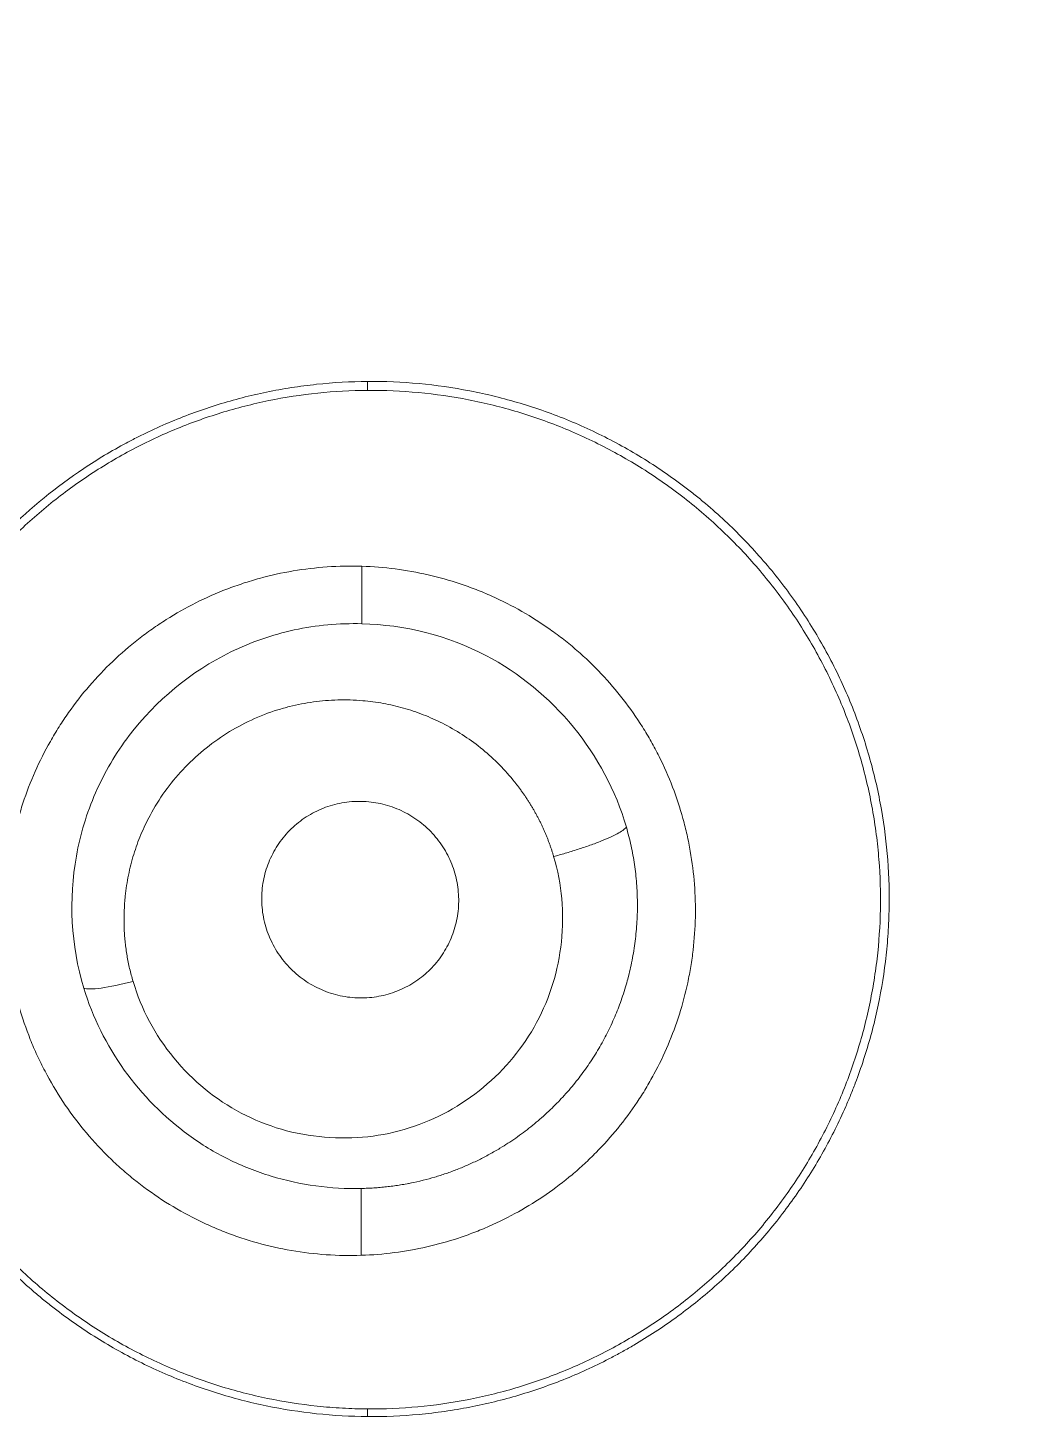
# Model space of a CAD drawing. Extents: x 541 to 1062, y 0 to 382.
# Drawn here: x 870.84 to 875.48, y 246.89 to 253.32 of the extents above; entities that cross this region are included whole.
import ezdxf

# ---------------------------------------------------------------- set-up
doc = ezdxf.new("R2010")
doc.units = 0
doc.header["$LTSCALE"] = 10
doc.header["$MEASUREMENT"] = 0
doc.layers.add('1', color=7, linetype='CONTINUOUS')

msp = doc.modelspace()

# ---------------------------------------------------------------- linework, layer by layer
at = {"layer": '1', "color": 7, "linetype": 'Continuous', "lineweight": 13}
for p, q in [((872.4102, 251.6891), (872.4102, 251.648)), ((872.3836, 250.5734), (872.3839, 250.8369)), ((872.3809, 247.9665), (872.3806, 247.6592)), ((872.4102, 246.9156), (872.4102, 246.9507))]:
    msp.add_line(p, q, dxfattribs=at)
at = {"layer": '1', "color": 7, "linetype": 'Continuous', "lineweight": 18}
for radius, start, end in [(45.3527, 90, 267.62063), (41.2, 90, 267.35228), (41.78, 102.53337, 267.39118)]:
    msp.add_arc((895.7003, 276.0745), radius, start, end, dxfattribs=at)
at = {"layer": '1', "color": 7, "linetype": 'Continuous', "lineweight": 13}
for radius, start, end in [(26.1892, 90, 270), (25.8133, 180, 270), (24.8272, 180, 0)]:
    msp.add_arc((895.7003, 276.0745), radius, start, end, dxfattribs=at)
msp.add_ellipse((871.3835, 248.9825), major_axis=(0.2877, 0.0852), ratio=0.145294, start_param=3.31824, end_param=4.480331, dxfattribs=at)
at = {"layer": '1', "color": 7, "linetype": 'Continuous', "lineweight": 18}
msp.add_rational_spline([(895.7003, 321.9703), (847.6625, 321.9703), (829.2792, 277.5891), (863.2471, 243.6212)], [1, 0.588455621577, 0.588455621577, 1], degree=3, dxfattribs=at)
at = {"layer": '1', "color": 7, "linetype": 'Continuous', "lineweight": 13}
for points, knots in [([(893.8033, 233.7519), (891.6652, 233.8478), (889.5344, 234.1058), (884.7157, 235.0643), (882.0496, 235.8731), (876.9261, 237.9953), (874.4689, 239.3086), (869.858, 242.3896), (867.7042, 244.1571), (863.7829, 248.0784), (862.0154, 250.2322), (858.9344, 254.8431), (857.6211, 257.3003), (855.4989, 262.4238), (854.6901, 265.0899), (853.6082, 270.529), (853.3351, 273.3017), (853.3351, 276.0745)], [0, 0, 0, 0, 0.099316, 0.099316, 0.227986, 0.227986, 0.356655, 0.356655, 0.485324, 0.485324, 0.613993, 0.613993, 0.742662, 0.742662, 0.871331, 0.871331, 1, 1, 1, 1]), ([(893.7905, 248.7449), (893.542, 248.7603), (893.2937, 248.7784), (892.7978, 248.8219), (892.5502, 248.8473), (891.8088, 248.9368), (891.3164, 249.0134), (890.3366, 249.1944), (889.8492, 249.299), (888.8803, 249.5323), (888.399, 249.6609), (887.4439, 249.9439), (886.9702, 250.0984), (886.032, 250.4332), (885.5675, 250.6137), (884.19, 251.1928), (883.2927, 251.6293), (881.9865, 252.3553), (881.5578, 252.6091), (880.7147, 253.1397), (880.3005, 253.4166), (879.4877, 253.9924), (879.0891, 254.2914), (878.3085, 254.9103), (877.9264, 255.2301), (877.1799, 255.8899), (876.8154, 256.2297), (876.2834, 256.7542), (876.1086, 256.9316), (875.7643, 257.2914), (875.5949, 257.4739), (875.2619, 257.8442), (875.0982, 258.0319), (874.7763, 258.4119), (874.6181, 258.6042), (874.3068, 258.993), (874.1536, 259.1892), (873.849, 259.5832), (873.6977, 259.781), (873.547, 259.9792)], [0, 0, 0, 0, 0.03125, 0.03125, 0.0625, 0.0625, 0.125, 0.125, 0.1875, 0.1875, 0.25, 0.25, 0.3125, 0.3125, 0.375, 0.375, 0.5, 0.5, 0.5625, 0.5625, 0.625, 0.625, 0.6875, 0.6875, 0.75, 0.75, 0.8125, 0.8125, 0.84375, 0.84375, 0.875, 0.875, 0.90625, 0.90625, 0.9375, 0.9375, 0.96875, 0.96875, 1, 1, 1, 1]), ([(872.3836, 250.5718), (872.2786, 250.5745), (872.1737, 250.5649), (872.0213, 250.5321), (871.9713, 250.518), (871.8737, 250.484), (871.636, 250.3844), (871.3944, 250.1846), (871.2521, 249.9728), (871.2004, 249.8848), (871.1771, 249.8392), (871.1159, 249.699), (871.0269, 249.4045), (871.0424, 249.09), (871.1025, 248.8913)], [0, 0, 0, 0, 0.125, 0.125, 0.1875, 0.1875, 0.25, 0.5, 0.5625, 0.5625, 0.625, 0.625, 0.75, 1, 1, 1, 1]), ([(873.6026, 249.6339), (873.5051, 249.9706), (873.2648, 250.2638), (872.7783, 250.518), (872.5808, 250.5667), (872.3836, 250.5718)], [0, 0, 0, 0, 0.636699, 0.636699, 1, 1, 1, 1]), ([(873.2675, 249.4984), (873.2846, 249.5028), (873.3026, 249.5078), (873.3397, 249.5186), (873.3588, 249.5245), (873.397, 249.5368), (873.4161, 249.5433), (873.4531, 249.5566), (873.4709, 249.5634), (873.5038, 249.5767), (873.519, 249.5833), (873.5459, 249.5958), (873.5576, 249.6018), (873.577, 249.6127), (873.5847, 249.6177), (873.5964, 249.6266), (873.6003, 249.6305), (873.6026, 249.6339)], [0, 0, 0, 0, 0.125, 0.125, 0.25, 0.25, 0.375, 0.375, 0.5, 0.5, 0.625, 0.625, 0.75, 0.75, 0.875, 0.875, 1, 1, 1, 1]), ([(871.1025, 248.8913), (871.184, 248.6217), (871.379, 248.3496), (871.6448, 248.1723), (871.7055, 248.1354), (871.7367, 248.1182), (871.8322, 248.0708), (872.0302, 247.9927), (872.2414, 247.9644), (872.3809, 247.9675)], [0, 0, 0, 0, 0.5, 0.5625, 0.5625, 0.625, 0.625, 0.75, 1, 1, 1, 1])]:
    msp.add_open_spline(points, degree=3, knots=knots, dxfattribs=at)
at = {"layer": '1', "color": 7, "linetype": 'Continuous', "lineweight": 18}
for points, knots in [([(873.547, 259.9792), (874.1777, 259.23), (874.7784, 258.4468), (876.1272, 257.0103), (876.8447, 256.3331), (879.0959, 254.4122), (880.7366, 253.2881), (885.9579, 250.4843), (889.862, 249.366), (893.8307, 249.118)], [0, 0, 0, 0, 0.125, 0.125, 0.25, 0.25, 0.5, 0.5, 1, 1, 1, 1]), ([(873.547, 259.9792), (873.558, 259.9678), (873.5802, 259.945), (873.6135, 259.9102), (873.6473, 259.8747), (873.6814, 259.8385), (873.716, 259.8015), (873.7509, 259.7638), (873.7862, 259.7254), (873.8219, 259.6863), (873.858, 259.6464), (873.8945, 259.6058), (873.9314, 259.5645), (873.9687, 259.5224), (874.0063, 259.4796), (874.0629, 259.4149), (874.1438, 259.3212), (874.2545, 259.1916), (874.3824, 259.0405), (874.5079, 258.8913), (874.6222, 258.7553), (874.7165, 258.6437), (874.801, 258.5441), (874.8756, 258.4566), (874.9404, 258.3811), (875.0156, 258.2944), (875.1034, 258.1946), (875.2062, 258.0798), (875.3056, 257.9712), (875.4016, 257.8686), (875.4842, 257.7826), (875.5545, 257.7108), (875.6134, 257.6509), (875.6728, 257.591), (875.7327, 257.5311), (875.793, 257.4712), (875.8538, 257.4112), (875.9151, 257.3512), (875.9769, 257.2912), (876.0391, 257.2312), (876.1017, 257.1712), (876.1648, 257.1112), (876.2284, 257.0511), (876.2925, 256.9911), (876.357, 256.931), (876.422, 256.8709), (876.4875, 256.8108), (876.5534, 256.7506), (876.6198, 256.6905), (876.6867, 256.6303), (876.754, 256.5702), (876.8218, 256.51), (876.8901, 256.4498), (876.9588, 256.3896), (877.028, 256.3294), (877.0976, 256.2691), (877.1678, 256.2089), (877.2384, 256.1486), (877.3094, 256.0884), (877.381, 256.0281), (877.453, 255.9678), (877.5254, 255.9075), (877.5984, 255.8472), (877.7746, 255.7024), (878.0559, 255.4759), (878.4456, 255.1731), (878.8397, 254.8777), (879.2382, 254.5897), (879.6409, 254.3091), (880.048, 254.036), (880.4593, 253.7703), (880.8749, 253.5121), (881.2948, 253.2613), (881.7189, 253.018), (882.1472, 252.7822), (882.8679, 252.4017), (883.8955, 251.9046), (885.2495, 251.3359), (886.6348, 250.8384), (887.63, 250.5391), (888.2142, 250.3816), (888.3778, 250.3386), (888.5414, 250.2965), (888.7052, 250.2555), (888.8692, 250.2155), (889.0333, 250.1765), (889.1975, 250.1384), (889.3619, 250.1014), (889.5264, 250.0654), (889.691, 250.0304), (889.8558, 249.9964), (890.0208, 249.9634), (890.1858, 249.9314), (890.351, 249.9005), (890.5163, 249.8705), (890.6818, 249.8415), (890.8474, 249.8135), (891.0131, 249.7866), (891.179, 249.7606), (891.3449, 249.7357), (891.5111, 249.7117), (891.6773, 249.6888), (891.8437, 249.6669), (892.0102, 249.6459), (892.1768, 249.626), (892.3436, 249.6071), (892.5104, 249.5892), (892.6774, 249.5723), (892.8446, 249.5564), (893.0118, 249.5416), (893.1792, 249.5277), (893.3467, 249.5148), (893.5143, 249.503), (893.682, 249.4921), (893.7939, 249.4857), (893.8499, 249.4825)], [0, 0, 0, 0, 0.002014, 0.004061, 0.006142, 0.008257, 0.010406, 0.012589, 0.014805, 0.017056, 0.019341, 0.02166, 0.024013, 0.026401, 0.028822, 0.031278, 0.037352, 0.044592, 0.052996, 0.062567, 0.069432, 0.075637, 0.081181, 0.086066, 0.090291, 0.093855, 0.100687, 0.10723, 0.113483, 0.119448, 0.125125, 0.128679, 0.132248, 0.135831, 0.139428, 0.14304, 0.146667, 0.150308, 0.153964, 0.157634, 0.16132, 0.16502, 0.168734, 0.172464, 0.176209, 0.179968, 0.183743, 0.187532, 0.191337, 0.195156, 0.198991, 0.202841, 0.206706, 0.210587, 0.214483, 0.218394, 0.22232, 0.226262, 0.230219, 0.234192, 0.23818, 0.242184, 0.246203, 0.250238, 0.271247, 0.292206, 0.313121, 0.333997, 0.354841, 0.375656, 0.39645, 0.417227, 0.437993, 0.458754, 0.479515, 0.500282, 0.562584, 0.624875, 0.687306, 0.75003, 0.757216, 0.764397, 0.771573, 0.778744, 0.785911, 0.793074, 0.800233, 0.807389, 0.81454, 0.821689, 0.828834, 0.835977, 0.843117, 0.850254, 0.85739, 0.864523, 0.871655, 0.878786, 0.885915, 0.893043, 0.900171, 0.907297, 0.914424, 0.92155, 0.928677, 0.935804, 0.942931, 0.95006, 0.957189, 0.96432, 0.971452, 0.978586, 0.985722, 0.99286, 1, 1, 1, 1]), ([(893.804, 235.3859), (893.7695, 235.3877), (893.7002, 235.3913), (893.596, 235.3971), (893.4913, 235.4031), (893.3862, 235.4094), (893.2805, 235.4161), (893.1743, 235.423), (893.0677, 235.4303), (892.9605, 235.4379), (892.8529, 235.4458), (892.7447, 235.454), (892.6361, 235.4626), (892.527, 235.4715), (892.4173, 235.4807), (892.3072, 235.4903), (892.1966, 235.5002), (892.0855, 235.5104), (891.974, 235.5211), (891.8619, 235.532), (891.7494, 235.5434), (891.6363, 235.5551), (891.5228, 235.5672), (891.4089, 235.5796), (891.2944, 235.5924), (891.1795, 235.6057), (891.0641, 235.6193), (890.9482, 235.6332), (890.8318, 235.6476), (890.715, 235.6624), (890.5977, 235.6776), (890.4799, 235.6932), (890.3617, 235.7092), (890.243, 235.7257), (890.1239, 235.7425), (890.0042, 235.7598), (889.8842, 235.7775), (889.7636, 235.7957), (889.6427, 235.8143), (889.5212, 235.8333), (889.3993, 235.8528), (889.277, 235.8727), (889.1542, 235.8931), (889.031, 235.914), (888.9073, 235.9353), (888.7832, 235.9571), (888.6586, 235.9794), (888.5336, 236.0021), (888.4082, 236.0253), (888.2823, 236.0491), (888.156, 236.0733), (888.0293, 236.098), (887.9021, 236.1232), (887.7746, 236.149), (887.6466, 236.1752), (887.5181, 236.202), (887.3893, 236.2292), (887.26, 236.257), (887.1304, 236.2854), (887.0003, 236.3142), (886.8698, 236.3436), (886.7389, 236.3736), (886.6076, 236.4041), (886.4759, 236.4352), (886.3439, 236.4668), (886.2114, 236.499), (886.0785, 236.5317), (885.9452, 236.565), (885.8116, 236.5989), (885.6776, 236.6334), (885.5431, 236.6685), (885.4083, 236.7041), (885.2732, 236.7404), (885.1376, 236.7772), (885.0017, 236.8147), (884.8655, 236.8528), (884.7288, 236.8915), (884.5918, 236.9308), (884.4545, 236.9707), (884.3168, 237.0112), (884.1787, 237.0524), (884.0403, 237.0943), (883.9016, 237.1367), (883.7625, 237.1799), (883.6231, 237.2236), (883.4833, 237.2681), (883.3433, 237.3132), (883.2028, 237.3589), (883.0621, 237.4054), (882.9211, 237.4525), (882.7797, 237.5003), (882.6381, 237.5487), (882.4961, 237.5979), (882.3538, 237.6478), (882.2112, 237.6983), (882.0683, 237.7496), (881.9252, 237.8016), (881.7817, 237.8543), (881.638, 237.9077), (881.494, 237.9618), (881.3497, 238.0167), (881.2051, 238.0723), (881.0603, 238.1286), (880.9152, 238.1857), (880.7699, 238.2435), (880.6243, 238.3021), (880.4784, 238.3614), (880.3323, 238.4215), (880.186, 238.4823), (880.0394, 238.544), (879.8926, 238.6064), (879.7456, 238.6696), (879.5983, 238.7335), (879.4509, 238.7983), (879.3032, 238.8638), (879.1553, 238.9302), (879.0072, 238.9973), (878.859, 239.0653), (878.7105, 239.134), (878.5618, 239.2036), (878.413, 239.274), (878.2639, 239.3452), (878.1148, 239.4173), (877.9654, 239.4902), (877.8159, 239.5639), (877.6662, 239.6385), (877.5164, 239.7139), (877.3664, 239.7902), (877.2163, 239.8673), (877.066, 239.9453), (876.9157, 240.0242), (876.7652, 240.1039), (876.6145, 240.1845), (876.3419, 240.3318), (875.918, 240.5662), (875.3164, 240.9118), (874.6302, 241.3231), (873.8631, 241.8053), (873.0193, 242.3642), (872.1038, 243.006), (871.1222, 243.7374), (870.0814, 244.5652), (869.2373, 245.2851), (868.61, 245.8473), (868.2207, 246.2058), (867.8599, 246.5465), (867.5268, 246.8684), (867.2208, 247.1708), (866.9411, 247.4529), (866.687, 247.7139), (866.4579, 247.9533), (866.2533, 248.1704), (866.0725, 248.3647), (865.9153, 248.5358), (865.8002, 248.6624), (865.7162, 248.755), (865.653, 248.8246), (865.5812, 248.9036), (865.5011, 248.9919), (865.4126, 249.0898), (865.316, 249.1973), (865.2112, 249.3144), (865.0983, 249.4413), (864.9776, 249.578), (864.8491, 249.7248), (864.713, 249.8817), (864.5694, 250.0488), (864.4185, 250.2262), (864.2847, 250.3852), (864.1711, 250.5218), (864.0806, 250.6322), (863.9921, 250.7414), (863.9056, 250.8496), (863.8211, 250.9566), (863.7385, 251.0626), (863.6579, 251.1674), (863.5792, 251.271), (863.5025, 251.3735), (863.4277, 251.4748), (863.3548, 251.5748), (863.2838, 251.6737), (863.2146, 251.7713), (863.1474, 251.8677), (863.082, 251.9628), (863.0185, 252.0567), (862.9567, 252.1493), (862.9165, 252.2108), (862.8966, 252.2412)], [0, 0, 0, 0, 0.002851, 0.005716, 0.008595, 0.011488, 0.014396, 0.017317, 0.020253, 0.023203, 0.026167, 0.029146, 0.032139, 0.035145, 0.038166, 0.041202, 0.044251, 0.047315, 0.050392, 0.053484, 0.056591, 0.059711, 0.062845, 0.065994, 0.069157, 0.072334, 0.075525, 0.078731, 0.081951, 0.085184, 0.088432, 0.091695, 0.094971, 0.098261, 0.101566, 0.104885, 0.108218, 0.111565, 0.114927, 0.118302, 0.121692, 0.125096, 0.128514, 0.131947, 0.135393, 0.138854, 0.142329, 0.145818, 0.149321, 0.152838, 0.15637, 0.159915, 0.163475, 0.167049, 0.170637, 0.17424, 0.177856, 0.181487, 0.185132, 0.188791, 0.192464, 0.196151, 0.199853, 0.203568, 0.207298, 0.211042, 0.2148, 0.218573, 0.222359, 0.22616, 0.229975, 0.233803, 0.237647, 0.241504, 0.245375, 0.249261, 0.25316, 0.257074, 0.261002, 0.264944, 0.268901, 0.272871, 0.276856, 0.280855, 0.284867, 0.288894, 0.292936, 0.296991, 0.30106, 0.305144, 0.309242, 0.313354, 0.31748, 0.32162, 0.325774, 0.329943, 0.334125, 0.338322, 0.342533, 0.346758, 0.350997, 0.35525, 0.359518, 0.363799, 0.368095, 0.372405, 0.376729, 0.381067, 0.385419, 0.389785, 0.394166, 0.39856, 0.402969, 0.407392, 0.411829, 0.41628, 0.420745, 0.425224, 0.429718, 0.434225, 0.438747, 0.443283, 0.447833, 0.452397, 0.456975, 0.461567, 0.466173, 0.470794, 0.475429, 0.480077, 0.48474, 0.489417, 0.494108, 0.498813, 0.514953, 0.534007, 0.555974, 0.580855, 0.608646, 0.639348, 0.672958, 0.709473, 0.748894, 0.764333, 0.778867, 0.792493, 0.805214, 0.817029, 0.827938, 0.837941, 0.847039, 0.855232, 0.862519, 0.868901, 0.874379, 0.876615, 0.879198, 0.882128, 0.885404, 0.889026, 0.892995, 0.897311, 0.901974, 0.906984, 0.91234, 0.918043, 0.924094, 0.930491, 0.937236, 0.941212, 0.945131, 0.948992, 0.952795, 0.956541, 0.96023, 0.96386, 0.967433, 0.970949, 0.974407, 0.977807, 0.98115, 0.984435, 0.987663, 0.990833, 0.993946, 0.997002, 1, 1, 1, 1]), ([(872.4102, 246.9156), (872.3314, 246.9162), (872.1748, 246.9251), (872.0202, 246.9492), (871.8666, 246.981), (871.7903, 247.0007), (871.6766, 247.0363), (871.6387, 247.0492), (871.5639, 247.0768), (871.527, 247.0914), (871.4176, 247.1381), (871.2754, 247.2074), (871.1404, 247.2905), (871.042, 247.3582), (871.0096, 247.3817), (870.9618, 247.4182), (870.946, 247.4307), (870.9147, 247.4558), (870.8375, 247.5196), (870.707, 247.6421), (870.6028, 247.7614), (870.529, 247.8549), (870.4932, 247.9026), (870.4591, 247.9519), (870.4368, 247.9851), (870.4258, 248.0018), (870.3721, 248.0861), (870.3329, 248.155), (870.2617, 248.2957), (870.1978, 248.4393), (870.1483, 248.5888), (870.1219, 248.684), (870.1168, 248.7032), (870.1073, 248.7414), (870.0936, 248.7988), (870.0822, 248.8564), (870.0622, 248.9716), (870.0433, 249.1257), (870.0393, 249.2805), (870.0416, 249.3775), (870.0423, 249.3969), (870.0442, 249.4358), (870.0453, 249.4553), (870.0495, 249.5134), (870.0533, 249.5519), (870.0672, 249.6667), (870.0931, 249.8178), (870.1331, 249.965), (870.1684, 250.074), (870.181, 250.1101), (870.2081, 250.1818), (870.2226, 250.2175), (870.2684, 250.323), (870.3357, 250.4596), (870.4549, 250.6527), (870.5464, 250.7737), (870.6074, 250.8467), (870.6198, 250.8612), (870.645, 250.8899), (870.6834, 250.9327), (870.7231, 250.9738), (870.8583, 251.1074), (870.9756, 251.203), (871.165, 251.3295), (871.2305, 251.3688), (871.3152, 251.4143), (871.3323, 251.4233), (871.3667, 251.4407), (871.4184, 251.4661), (871.4709, 251.4895), (871.5767, 251.5338), (871.7204, 251.5859), (871.869, 251.6243), (871.9824, 251.6477), (872.0205, 251.6546), (872.0974, 251.6666), (872.1363, 251.6717), (872.2531, 251.6841), (872.3314, 251.6886), (872.4102, 251.6891)], [0, 0, 0, 0, 0.03125, 0.0625, 0.0625, 0.09375, 0.09375, 0.109375, 0.109375, 0.125, 0.125, 0.15625, 0.1875, 0.1875, 0.203125, 0.203125, 0.210938, 0.210938, 0.21875, 0.25, 0.28125, 0.28125, 0.296875, 0.304688, 0.304688, 0.3125, 0.3125, 0.34375, 0.34375, 0.375, 0.40625, 0.40625, 0.414063, 0.414063, 0.421875, 0.4375, 0.4375, 0.46875, 0.5, 0.5, 0.507813, 0.507813, 0.515625, 0.515625, 0.53125, 0.53125, 0.5625, 0.59375, 0.59375, 0.609375, 0.609375, 0.625, 0.625, 0.65625, 0.6875, 0.71875, 0.71875, 0.726563, 0.726563, 0.734375, 0.75, 0.75, 0.8125, 0.8125, 0.84375, 0.84375, 0.851563, 0.851563, 0.859375, 0.875, 0.875, 0.90625, 0.9375, 0.9375, 0.953125, 0.953125, 0.96875, 0.96875, 1, 1, 1, 1]), ([(872.4102, 251.6891), (872.4896, 251.6897), (872.6476, 251.6829), (872.8038, 251.6606), (872.9592, 251.6305), (873.0364, 251.6115), (873.1515, 251.577), (873.1899, 251.5644), (873.2656, 251.5374), (873.303, 251.5231), (873.4138, 251.4772), (873.5579, 251.4089), (873.6949, 251.3263), (873.7949, 251.2588), (873.8278, 251.2354), (873.8764, 251.1989), (873.8924, 251.1866), (873.9241, 251.1615), (874.0025, 251.0978), (874.135, 250.9754), (874.241, 250.8558), (874.3161, 250.7619), (874.3403, 250.7299), (874.3874, 250.6646), (874.4102, 250.6311), (874.4757, 250.5297), (874.5156, 250.4605), (874.588, 250.319), (874.6205, 250.2467), (874.6639, 250.1359), (874.6775, 250.0986), (874.7027, 250.0232), (874.7144, 249.9851), (874.7468, 249.8698), (874.7642, 249.7927), (874.7914, 249.6379), (874.8108, 249.4825), (874.815, 249.3261), (874.8123, 249.2085), (874.8104, 249.1691), (874.8047, 249.091), (874.801, 249.0522), (874.7869, 248.9365), (874.7607, 248.7842), (874.72, 248.6355), (874.6841, 248.5254), (874.6712, 248.4889), (874.6505, 248.4345), (874.6434, 248.4164), (874.6287, 248.3806), (874.591, 248.2915), (874.5141, 248.1368), (874.3929, 247.9423), (874.2997, 247.8205), (874.2251, 247.7322), (874.1993, 247.7032), (874.1468, 247.6469), (874.12, 247.6195), (874.0377, 247.5393), (873.9232, 247.438), (873.7995, 247.3481), (873.7031, 247.285), (873.6541, 247.2545), (873.6036, 247.2256), (873.5697, 247.2068), (873.5526, 247.1975), (873.4666, 247.1524), (873.3264, 247.0874), (873.1083, 247.0109), (872.9576, 246.9739), (872.8425, 246.9516), (872.8038, 246.9451), (872.7257, 246.934), (872.6865, 246.9293), (872.5687, 246.9184), (872.4896, 246.915), (872.4102, 246.9156)], [0, 0, 0, 0, 0.03125, 0.0625, 0.0625, 0.09375, 0.09375, 0.109375, 0.109375, 0.125, 0.125, 0.15625, 0.1875, 0.1875, 0.203125, 0.203125, 0.210937, 0.210937, 0.21875, 0.25, 0.28125, 0.28125, 0.296875, 0.296875, 0.3125, 0.3125, 0.34375, 0.34375, 0.375, 0.375, 0.390625, 0.390625, 0.40625, 0.40625, 0.4375, 0.4375, 0.46875, 0.5, 0.5, 0.515625, 0.515625, 0.53125, 0.53125, 0.5625, 0.59375, 0.59375, 0.609375, 0.609375, 0.617187, 0.617187, 0.625, 0.65625, 0.6875, 0.71875, 0.71875, 0.734375, 0.734375, 0.75, 0.75, 0.78125, 0.8125, 0.8125, 0.828125, 0.835937, 0.835937, 0.84375, 0.84375, 0.875, 0.90625, 0.9375, 0.9375, 0.953125, 0.953125, 0.96875, 0.96875, 1, 1, 1, 1]), ([(872.4102, 251.648), (872.3327, 251.6475), (872.2561, 251.6432), (872.1044, 251.6273), (871.9542, 251.6041), (871.8072, 251.5666), (871.6981, 251.533), (871.6619, 251.5209), (871.59, 251.4949), (871.5545, 251.481), (871.4494, 251.4371), (871.3131, 251.3722), (871.1199, 251.2563), (870.9985, 251.1667), (870.9103, 251.0947), (870.8815, 251.07), (870.8255, 251.0195), (870.7982, 250.9937), (870.6649, 250.8616), (870.5692, 250.7467), (870.4632, 250.5911), (870.4427, 250.5595), (870.413, 250.511), (870.4032, 250.4947), (870.3842, 250.4619), (870.3377, 250.3795), (870.2636, 250.2274), (870.1847, 250.0164), (870.1455, 249.8703), (870.1214, 249.7586), (870.1142, 249.7209), (870.1017, 249.6456), (870.0964, 249.6079), (870.0833, 249.4947), (870.0731, 249.3434), (870.0776, 249.1914), (870.0866, 249.0771), (870.0925, 249.0199), (870.1005, 248.9626), (870.1064, 248.9244), (870.1096, 248.9052), (870.1266, 248.81), (870.1612, 248.6598), (870.2346, 248.4414), (870.298, 248.3004), (870.3422, 248.2137), (870.3513, 248.1964), (870.37, 248.162), (870.3796, 248.1449), (870.4088, 248.094), (870.4291, 248.0607), (870.4923, 247.9626), (870.5827, 247.8365), (870.6851, 247.7198), (870.7665, 247.6359), (870.7944, 247.6085), (870.8518, 247.555), (870.8813, 247.5288), (870.9713, 247.453), (871.0954, 247.3586), (871.2937, 247.2367), (871.4339, 247.1686), (871.5784, 247.1072), (871.6514, 247.0804), (871.7992, 247.0343), (871.9485, 246.9957), (872.1009, 246.9719), (872.2164, 246.9596), (872.2552, 246.9565), (872.3327, 246.9522), (872.3714, 246.951), (872.4102, 246.9507)], [0, 0, 0, 0, 0.03125, 0.03125, 0.0625, 0.09375, 0.09375, 0.109375, 0.109375, 0.125, 0.125, 0.15625, 0.1875, 0.21875, 0.21875, 0.234375, 0.234375, 0.25, 0.25, 0.3125, 0.3125, 0.328125, 0.328125, 0.335938, 0.335938, 0.34375, 0.375, 0.40625, 0.4375, 0.4375, 0.453125, 0.453125, 0.46875, 0.46875, 0.5, 0.53125, 0.53125, 0.546875, 0.554688, 0.554688, 0.5625, 0.5625, 0.59375, 0.625, 0.65625, 0.65625, 0.664063, 0.664063, 0.671875, 0.671875, 0.6875, 0.6875, 0.71875, 0.75, 0.75, 0.765625, 0.765625, 0.78125, 0.78125, 0.8125, 0.84375, 0.875, 0.875, 0.90625, 0.90625, 0.9375, 0.96875, 0.96875, 0.984375, 0.984375, 1, 1, 1, 1]), ([(872.4102, 246.9507), (872.4883, 246.9502), (872.5656, 246.9536), (872.7187, 246.9679), (872.8703, 246.9895), (873.0189, 247.0257), (873.1293, 247.0584), (873.1659, 247.0703), (873.2387, 247.0958), (873.2746, 247.1094), (873.3808, 247.1526), (873.5187, 247.2168), (873.6493, 247.2936), (873.7444, 247.3559), (873.7756, 247.3775), (873.8372, 247.4223), (873.8675, 247.4455), (873.9569, 247.5174), (874.0705, 247.6184), (874.2244, 247.7842), (874.3161, 247.9044), (874.3807, 247.9983), (874.4016, 248.0301), (874.4418, 248.0952), (874.4611, 248.1281), (874.5164, 248.228), (874.5833, 248.364), (874.6635, 248.5764), (874.7034, 248.7238), (874.7238, 248.8177), (874.7277, 248.8366), (874.735, 248.8745), (874.7452, 248.9313), (874.7533, 248.9882), (874.7666, 249.1022), (874.777, 249.2547), (874.7724, 249.408), (874.7633, 249.5234), (874.7593, 249.5619), (874.7493, 249.639), (874.7433, 249.6777), (874.7226, 249.7927), (874.6876, 249.9437), (874.6379, 250.0904), (874.5808, 250.2348), (874.5485, 250.306), (874.4944, 250.4109), (874.4754, 250.4456), (874.4358, 250.5137), (874.4153, 250.5471), (874.3512, 250.6455), (874.2596, 250.7721), (874.1556, 250.8892), (874.0728, 250.9735), (874.0444, 251.001), (873.986, 251.0547), (873.9562, 251.0808), (873.8653, 251.1563), (873.7397, 251.2503), (873.6057, 251.3312), (873.5021, 251.3869), (873.4671, 251.4046), (873.3958, 251.4384), (873.3596, 251.4545), (873.2503, 251.4997), (873.1029, 251.5521), (872.8766, 251.6081), (872.7224, 251.6305), (872.5664, 251.6451), (872.4883, 251.6485), (872.4102, 251.648)], [0, 0, 0, 0, 0.03125, 0.03125, 0.0625, 0.09375, 0.09375, 0.109375, 0.109375, 0.125, 0.125, 0.15625, 0.1875, 0.1875, 0.203125, 0.203125, 0.21875, 0.21875, 0.25, 0.28125, 0.3125, 0.3125, 0.328125, 0.328125, 0.34375, 0.34375, 0.375, 0.40625, 0.4375, 0.4375, 0.445313, 0.445313, 0.453125, 0.46875, 0.46875, 0.5, 0.53125, 0.53125, 0.546875, 0.546875, 0.5625, 0.5625, 0.59375, 0.625, 0.625, 0.65625, 0.65625, 0.671875, 0.671875, 0.6875, 0.6875, 0.71875, 0.75, 0.75, 0.765625, 0.765625, 0.78125, 0.78125, 0.8125, 0.84375, 0.84375, 0.859375, 0.859375, 0.875, 0.875, 0.90625, 0.9375, 0.96875, 0.96875, 1, 1, 1, 1]), ([(872.3839, 250.8369), (872.2764, 250.8403), (872.1708, 250.8328), (872.0152, 250.8064), (871.9637, 250.795), (871.8873, 250.774), (871.8618, 250.7664), (871.8115, 250.7498), (871.7866, 250.7409), (871.6639, 250.6937), (871.5707, 250.6468), (871.4604, 250.5769), (871.4387, 250.5624), (871.3958, 250.5322), (871.3746, 250.5165), (871.3125, 250.468), (871.2731, 250.4339), (871.1603, 250.3263), (871.0925, 250.2477), (871.0171, 250.1407), (871.0025, 250.1188), (870.9744, 250.0745), (870.961, 250.052), (870.9225, 249.9839), (870.8758, 249.8909), (870.8383, 249.7937), (870.8138, 249.7193), (870.8062, 249.6942), (870.7922, 249.6434), (870.7858, 249.6177), (870.757, 249.4886), (870.7445, 249.3843), (870.7412, 249.2266), (870.7427, 249.1737), (870.749, 249.0941), (870.7518, 249.0675), (870.7587, 249.0143), (870.7628, 248.9879), (870.7867, 248.8567), (870.816, 248.7546), (870.8658, 248.6303), (870.8764, 248.6056), (870.899, 248.5566), (870.911, 248.5322), (870.9488, 248.4603), (870.9762, 248.4139), (871.0652, 248.2795), (871.1333, 248.1962), (871.2299, 248.1002), (871.2498, 248.0815), (871.2902, 248.0452), (871.3108, 248.0277), (871.3739, 247.9768), (871.461, 247.9135), (871.5542, 247.8593), (871.6265, 247.8221), (871.651, 247.8102), (871.7005, 247.7879), (871.7254, 247.7774), (871.8509, 247.7283), (871.9539, 247.6996), (872.1125, 247.6723), (872.1662, 247.6658), (872.2734, 247.6584), (872.327, 247.6574), (872.3806, 247.6592)], [0, 0, 0, 0, 0.0625, 0.0625, 0.09375, 0.09375, 0.109375, 0.109375, 0.125, 0.125, 0.1875, 0.1875, 0.203125, 0.203125, 0.21875, 0.21875, 0.25, 0.25, 0.3125, 0.3125, 0.328125, 0.328125, 0.34375, 0.34375, 0.375, 0.40625, 0.40625, 0.421875, 0.421875, 0.4375, 0.4375, 0.5, 0.5, 0.53125, 0.53125, 0.546875, 0.546875, 0.5625, 0.5625, 0.625, 0.625, 0.640625, 0.640625, 0.65625, 0.65625, 0.6875, 0.6875, 0.75, 0.75, 0.765625, 0.765625, 0.78125, 0.78125, 0.8125, 0.84375, 0.84375, 0.859375, 0.859375, 0.875, 0.875, 0.9375, 0.9375, 0.96875, 0.96875, 1, 1, 1, 1]), ([(872.3806, 247.6592), (872.4836, 247.6625), (872.5842, 247.6757), (872.7317, 247.7093), (872.7803, 247.7228), (872.8524, 247.7466), (872.8762, 247.7552), (872.9237, 247.7734), (872.9472, 247.7831), (873.0628, 247.834), (873.1502, 247.8829), (873.2737, 247.9681), (873.3136, 247.9985), (873.3716, 248.0472), (873.3906, 248.0639), (873.4275, 248.098), (873.4455, 248.1155), (873.5332, 248.2045), (873.5961, 248.2818), (873.6657, 248.3857), (873.6792, 248.4069), (873.7052, 248.45), (873.7177, 248.472), (873.7537, 248.5386), (873.7754, 248.5839), (873.8339, 248.7221), (873.8642, 248.8176), (873.8907, 248.9412), (873.8954, 248.9662), (873.9037, 249.0165), (873.9072, 249.0417), (873.916, 249.1174), (873.9194, 249.1679), (873.9224, 249.3195), (873.9149, 249.4207), (873.8928, 249.5476), (873.8878, 249.573), (873.8765, 249.6232), (873.8703, 249.6482), (873.8498, 249.7223), (873.8178, 249.8196), (873.7764, 249.9136), (873.7418, 249.9829), (873.7297, 250.0058), (873.7042, 250.0511), (873.6908, 250.0736), (873.6215, 250.1838), (873.5582, 250.2655), (873.4516, 250.3783), (873.4141, 250.4143), (873.3548, 250.4658), (873.3346, 250.4825), (873.2935, 250.5147), (873.2727, 250.5303), (873.1669, 250.6053), (873.0772, 250.6565), (872.9587, 250.7096), (872.9347, 250.7197), (872.8861, 250.7386), (872.8616, 250.7475), (872.788, 250.7721), (872.7385, 250.786), (872.5887, 250.8203), (872.4872, 250.8336), (872.3839, 250.8369)], [0, 0, 0, 0, 0.0625, 0.0625, 0.09375, 0.09375, 0.109375, 0.109375, 0.125, 0.125, 0.1875, 0.1875, 0.21875, 0.21875, 0.234375, 0.234375, 0.25, 0.25, 0.3125, 0.3125, 0.328125, 0.328125, 0.34375, 0.34375, 0.375, 0.375, 0.4375, 0.4375, 0.453125, 0.453125, 0.46875, 0.46875, 0.5, 0.5, 0.5625, 0.5625, 0.578125, 0.578125, 0.59375, 0.59375, 0.625, 0.65625, 0.65625, 0.671875, 0.671875, 0.6875, 0.6875, 0.75, 0.75, 0.78125, 0.78125, 0.796875, 0.796875, 0.8125, 0.8125, 0.875, 0.875, 0.890625, 0.890625, 0.90625, 0.90625, 0.9375, 0.9375, 1, 1, 1, 1]), ([(873.2675, 249.4984), (873.2661, 249.5033), (873.2631, 249.5132), (873.2584, 249.528), (873.2535, 249.5426), (873.2484, 249.5572), (873.243, 249.5716), (873.2375, 249.5859), (873.2317, 249.6002), (873.2257, 249.6143), (873.2194, 249.6284), (873.213, 249.6423), (873.2063, 249.6562), (873.1994, 249.6699), (873.1923, 249.6836), (873.1849, 249.6971), (873.1774, 249.7106), (873.1696, 249.7239), (873.1616, 249.7372), (873.1533, 249.7503), (873.1449, 249.7634), (873.1362, 249.7763), (873.1273, 249.7892), (873.1182, 249.8019), (873.1089, 249.8146), (873.0993, 249.8272), (873.0896, 249.8396), (873.0607, 249.8753), (873.01, 249.9312), (872.9317, 250.0013), (872.8467, 250.0624), (872.7577, 250.113), (872.6669, 250.1537), (872.5756, 250.1845), (872.4823, 250.2062), (872.4, 250.2168), (872.33, 250.2206), (872.2728, 250.2208), (872.2162, 250.2178), (872.1601, 250.2117), (872.1047, 250.2025), (872.0498, 250.1902), (871.9719, 250.1682), (871.8731, 250.1302), (871.7583, 250.0676), (871.6524, 249.9904), (871.5568, 249.9008), (871.474, 249.8), (871.4109, 249.6985), (871.3641, 249.6004), (871.3309, 249.5083), (871.3068, 249.4129), (871.2953, 249.3375), (871.2905, 249.284), (871.2887, 249.2532), (871.2877, 249.2225), (871.2877, 249.192), (871.2886, 249.1615), (871.2905, 249.1312), (871.2932, 249.101), (871.2969, 249.0709), (871.3015, 249.0409), (871.3071, 249.0111), (871.3136, 248.9813), (871.3209, 248.9517), (871.3265, 248.932), (871.3294, 248.9222)], [0, 0, 0, 0, 0.004844, 0.009676, 0.014498, 0.019311, 0.024115, 0.028913, 0.033705, 0.038493, 0.043278, 0.04806, 0.052843, 0.057626, 0.06241, 0.067198, 0.071991, 0.076788, 0.081593, 0.086406, 0.091228, 0.096061, 0.100905, 0.105763, 0.110634, 0.115521, 0.120424, 0.125345, 0.158126, 0.190427, 0.222628, 0.255114, 0.285342, 0.315167, 0.344883, 0.374786, 0.392899, 0.410838, 0.428657, 0.446408, 0.464147, 0.481928, 0.499805, 0.541215, 0.582635, 0.624735, 0.666756, 0.708276, 0.749949, 0.781302, 0.812421, 0.843594, 0.875103, 0.884925, 0.894678, 0.904373, 0.914017, 0.923619, 0.933188, 0.942733, 0.952263, 0.961786, 0.971313, 0.980851, 0.990411, 1, 1, 1, 1]), ([(872.3848, 248.8461), (872.3545, 248.8458), (872.3246, 248.8485), (872.2802, 248.8569), (872.2655, 248.8605), (872.2362, 248.8691), (872.2217, 248.8742), (872.1795, 248.8914), (872.1527, 248.9056), (872.1145, 248.9309), (872.1021, 248.94), (872.0784, 248.9595), (872.0671, 248.9697), (872.0348, 249.0019), (872.0155, 249.0255), (871.9815, 249.0767), (871.9674, 249.1035), (871.9503, 249.1454), (871.9453, 249.1597), (871.9367, 249.1888), (871.9331, 249.2036), (871.9246, 249.248), (871.922, 249.2777), (871.9224, 249.3227), (871.9233, 249.3378), (871.9266, 249.3675), (871.9313, 249.3968), (871.9388, 249.4253), (871.9478, 249.4535), (871.9529, 249.4675), (871.9706, 249.5085), (871.9848, 249.5342), (872.0098, 249.5705), (872.0187, 249.5822), (872.0378, 249.6047), (872.048, 249.6156), (872.0797, 249.6464), (872.1027, 249.6647), (872.1398, 249.6887), (872.1527, 249.6961), (872.1792, 249.7097), (872.1928, 249.7158), (872.234, 249.7321), (872.2625, 249.7402), (872.3067, 249.7482), (872.3217, 249.7501), (872.3518, 249.7525), (872.3669, 249.7529), (872.3821, 249.7526)], [0, 0, 0, 0, 0.0625, 0.0625, 0.09375, 0.09375, 0.125, 0.125, 0.1875, 0.1875, 0.21875, 0.21875, 0.25, 0.25, 0.3125, 0.3125, 0.375, 0.375, 0.40625, 0.40625, 0.4375, 0.4375, 0.5, 0.5, 0.53125, 0.53125, 0.5625, 0.59375, 0.59375, 0.625, 0.625, 0.6875, 0.6875, 0.71875, 0.71875, 0.75, 0.75, 0.8125, 0.8125, 0.84375, 0.84375, 0.875, 0.875, 0.9375, 0.9375, 0.96875, 0.96875, 1, 1, 1, 1]), ([(872.3821, 249.7526), (872.4118, 249.7519), (872.4411, 249.7484), (872.4844, 249.7389), (872.4987, 249.735), (872.5271, 249.7258), (872.5412, 249.7205), (872.5822, 249.7026), (872.6081, 249.6881), (872.645, 249.6626), (872.6569, 249.6534), (872.6799, 249.6339), (872.6908, 249.6237), (872.7219, 249.5915), (872.7404, 249.5682), (872.7649, 249.5304), (872.7724, 249.5174), (872.786, 249.491), (872.7983, 249.464), (872.8079, 249.436), (872.8161, 249.4075), (872.8196, 249.393), (872.8277, 249.3494), (872.8302, 249.3202), (872.8297, 249.2763), (872.8289, 249.2616), (872.8257, 249.2324), (872.8235, 249.218), (872.8146, 249.1754), (872.806, 249.1478), (872.7891, 249.1076), (872.7828, 249.0944), (872.7691, 249.0689), (872.7542, 249.0443), (872.737, 249.0212), (872.7187, 248.9989), (872.709, 248.9882), (872.6782, 248.9573), (872.6559, 248.939), (872.6201, 248.9149), (872.6078, 248.9074), (872.5823, 248.8936), (872.569, 248.8872), (872.5288, 248.8702), (872.5011, 248.8616), (872.4583, 248.8527), (872.4439, 248.8504), (872.4145, 248.8472), (872.3997, 248.8463), (872.3848, 248.8461)], [0, 0, 0, 0, 0.0625, 0.0625, 0.09375, 0.09375, 0.125, 0.125, 0.1875, 0.1875, 0.21875, 0.21875, 0.25, 0.25, 0.3125, 0.3125, 0.34375, 0.34375, 0.375, 0.40625, 0.40625, 0.4375, 0.4375, 0.5, 0.5, 0.53125, 0.53125, 0.5625, 0.5625, 0.625, 0.625, 0.65625, 0.65625, 0.6875, 0.71875, 0.71875, 0.75, 0.75, 0.8125, 0.8125, 0.84375, 0.84375, 0.875, 0.875, 0.9375, 0.9375, 0.96875, 0.96875, 1, 1, 1, 1]), ([(871.3294, 248.9222), (871.3675, 248.7936), (871.4297, 248.6766), (871.6051, 248.4626), (871.7094, 248.3773), (871.8874, 248.2839), (871.9491, 248.2591), (872.0769, 248.2221), (872.1442, 248.2098), (872.3464, 248.1926), (872.478, 248.2072), (872.7267, 248.2859), (872.8406, 248.3485), (873.0452, 248.5184), (873.1269, 248.6176), (873.2509, 248.8486), (873.2887, 248.9707), (873.3173, 249.2391), (873.3055, 249.3703), (873.2675, 249.4984)], [0, 0, 0, 0, 0.125, 0.125, 0.25, 0.25, 0.3125, 0.3125, 0.375, 0.375, 0.5, 0.5, 0.625, 0.625, 0.75, 0.75, 0.875, 0.875, 1, 1, 1, 1])]:
    msp.add_open_spline(points, degree=3, knots=knots, dxfattribs=at)
at = {"layer": '1', "color": 7, "linetype": 'Continuous', "lineweight": 13}
msp.add_rational_spline([(872.3809, 247.9675), (872.5001, 247.9701), (872.6183, 247.9887), (873.0515, 248.1215), (873.3301, 248.3475), (873.6544, 248.9366), (873.7001, 249.2972), (873.6026, 249.6339)], [0.999999905795, 0.999999903303, 0.999999900417, 0.999999888061, 0.999999876092, 0.999999851981, 0.999999839884, 0.999999831966], degree=3, knots=[0, 0, 0, 0, 0.149638, 0.149638, 0.574819, 0.574819, 1, 1, 1, 1], dxfattribs=at)

doc.saveas('drawing.dxf')
